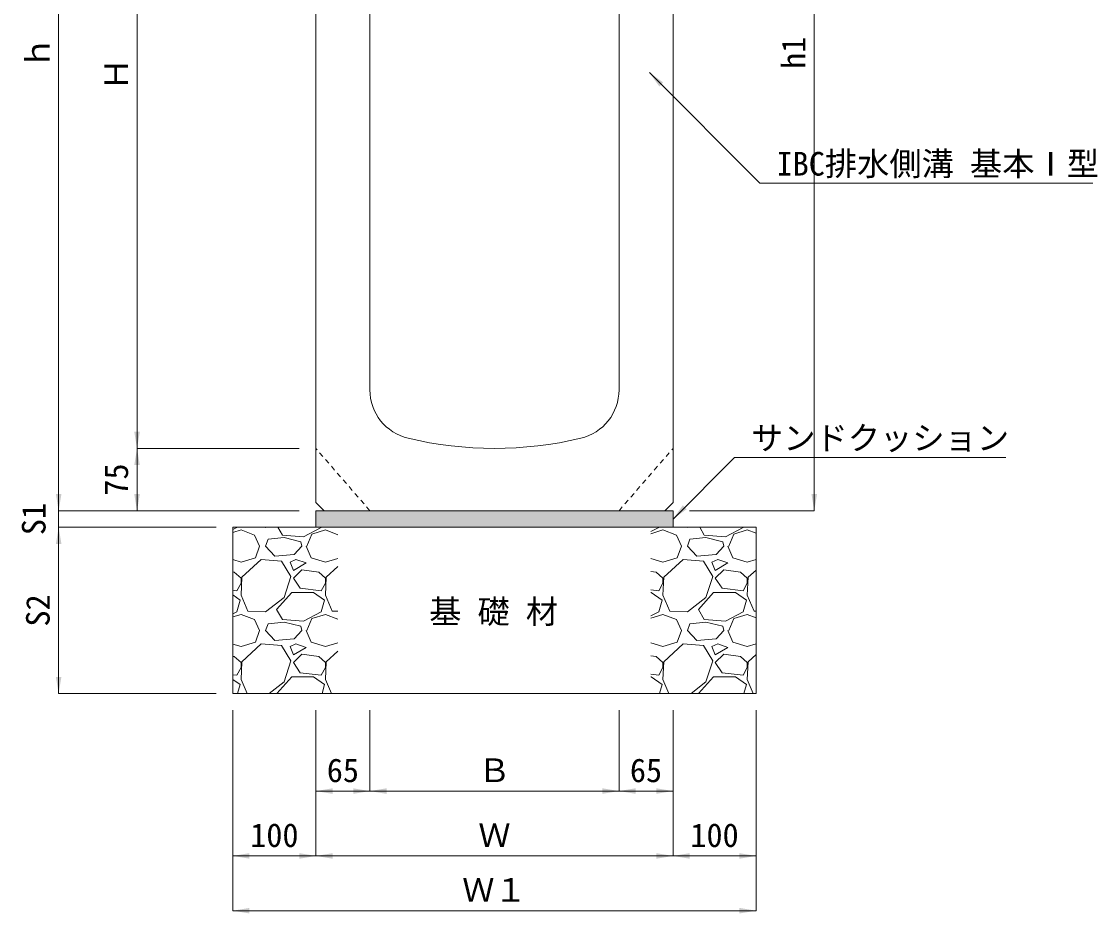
# Model space of a CAD drawing. Units: millimetres at full size. Extents: x 6872 to 78201, y -34623 to -7860.
# Drawn here: x 12928 to 14224, y -30872 to -29798 of the extents above; entities that cross this region are included whole.
import ezdxf
from ezdxf.enums import TextEntityAlignment as Align

# ---------------------------------------------------------------- set-up
doc = ezdxf.new("R2010")
doc.units = ezdxf.units.MM
doc.header["$LTSCALE"] = 16
doc.linetypes.add('USER1', pattern=[0.675, 0.375, -0.3])
for name, color, linetype, lineweight in [('0_2', 7, 'Continuous', 20), ('_0-0_', 7, 'Continuous', 20), ('_0-B_', 7, 'Continuous', 20), ('寸法線', 7, 'Continuous', 9), ('ﾊｯﾁﾝｸﾞ', 7, 'Continuous', 5)]:
    doc.layers.add(name, color=color, linetype=linetype, lineweight=lineweight)
doc.styles.add('ＭＳ ゴシック', font='')
doc.styles.get('ＭＳ ゴシック').set_extended_font_data('MS Gothic')

# ---------------------------------------------------------------- blocks, each defined once
blk = doc.blocks.new('filled_arrow')
at = {"color": 0, "linetype": 'Continuous', "lineweight": -2}
blk.add_solid([(7.5, 1.25), (0, 0), (7.5, -1.25)], dxfattribs=at)

msp = doc.modelspace()

# ---------------------------------------------------------------- hatches: boundary and pattern name
at = {"layer": 'ﾊｯﾁﾝｸﾞ'}
msp.add_hatch(color=8, dxfattribs=at).paths.add_polyline_path([(13712.57, -30406.93), (13712.57, -30386.93), (13292.57, -30386.93), (13282.57, -30386.93), (13282.57, -30406.93)])

# ---------------------------------------------------------------- linework, layer by layer
at = {"layer": '0_2', "linetype": 'USER1', "lineweight": 9}
for p, q in [((13347.57, -30386.93), (13282.57, -30311.93)), ((13647.57, -30386.93), (13712.57, -30311.93))]:
    msp.add_line(p, q, dxfattribs=at)
at = {"layer": '_0-0_'}
for p, q in [((13282.57, -30386.93), (13712.57, -30386.93)), ((13282.57, -30386.93), (13282.57, -30406.93)), ((13712.57, -30386.93), (13712.57, -30406.93)), ((13182.57, -30406.93), (13812.57, -30406.93)), ((13182.57, -30406.93), (13182.57, -30606.93)), ((13812.57, -30606.93), (13812.57, -30406.93)), ((13182.57, -30606.93), (13812.57, -30606.93))]:
    msp.add_line(p, q, dxfattribs=at)
at = {"layer": '_0-B_'}
for p, q in [((13282.57, -29290.93), (13282.57, -30376.93)), ((13712.57, -29290.93), (13712.57, -30376.93)), ((13347.57, -29471.93), (13347.57, -30241.4)), ((13647.57, -30241.4), (13647.57, -29471.93)), ((13292.57, -30386.93), (13282.57, -30376.93)), ((13702.57, -30386.93), (13712.57, -30376.93)), ((13702.57, -30386.93), (13292.57, -30386.93))]:
    msp.add_line(p, q, dxfattribs=at)
for centre, radius, start, end in [((13407.57, -30241.4), 60, 180, 256.65785), ((13587.57, -30241.4), 60, 283.34237, 0), ((13497.57, -29861.93), 450, 256.65777, 283.34225)]:
    msp.add_arc(centre, radius, start, end, dxfattribs=at)
at = {"layer": '寸法線'}
for p, q in [((12972.78, -30386.93), (12972.78, -29284.93)), ((13882.64, -30386.93), (13882.64, -29284.93)), ((13067.16, -30311.93), (13067.16, -29411.93)), ((13067.16, -30386.93), (13067.16, -30311.93)), ((13262.57, -30311.93), (13067.16, -30311.93)), ((13262.57, -30311.93), (13067.16, -30311.93)), ((12972.78, -30346.93), (12972.78, -30446.93)), ((13262.57, -30386.93), (12972.78, -30386.93)), ((13247.57, -30386.93), (12972.78, -30386.93)), ((13262.57, -30386.93), (13067.16, -30386.93)), ((13732.57, -30386.93), (13882.64, -30386.93)), ((13162.57, -30406.93), (12972.78, -30406.93)), ((12972.78, -30606.93), (12972.78, -30406.93)), ((13162.57, -30406.93), (12972.78, -30406.93)), ((13162.57, -30606.93), (12972.78, -30606.93)), ((13182.57, -30626.93), (13182.57, -30868.28)), ((13182.57, -30626.93), (13182.57, -30802.38)), ((13282.57, -30626.93), (13282.57, -30802.38)), ((13282.57, -30626.93), (13282.57, -30724.32)), ((13282.57, -30626.93), (13282.57, -30802.38)), ((13347.57, -30626.93), (13347.57, -30724.32)), ((13347.57, -30626.93), (13347.57, -30724.32)), ((13647.57, -30626.93), (13647.57, -30724.32)), ((13647.57, -30626.93), (13647.57, -30724.32)), ((13712.57, -30626.93), (13712.57, -30802.38)), ((13712.57, -30626.93), (13712.57, -30724.32)), ((13712.57, -30626.93), (13712.57, -30802.38)), ((13812.57, -30626.93), (13812.57, -30868.28)), ((13812.57, -30626.93), (13812.57, -30802.38)), ((13347.57, -30724.32), (13282.57, -30724.32)), ((13347.57, -30724.32), (13647.57, -30724.32)), ((13647.57, -30724.32), (13712.57, -30724.32)), ((13282.57, -30802.38), (13182.57, -30802.38)), ((13282.57, -30802.38), (13712.57, -30802.38)), ((13712.57, -30802.38), (13812.57, -30802.38)), ((13182.57, -30868.28), (13812.57, -30868.28))]:
    msp.add_line(p, q, dxfattribs=at)
for points in [[(13684.23, -29859.78), (13817.29, -29992.84), (14218, -29992.84)], [(13712.57, -30396.93), (13786.51, -30322.98), (14113.37, -30322.98)]]:
    msp.add_lwpolyline(points, dxfattribs=at)
at = {"layer": 'ﾊｯﾁﾝｸﾞ'}
for p, q in [((13187.37, -30407.09), (13182.57, -30409.61)), ((13187.42, -30406.93), (13187.37, -30407.09)), ((13218.39, -30406.93), (13221.91, -30407.09)), ((13221.91, -30407.09), (13222.13, -30406.93)), ((13242.23, -30416.24), (13236.8, -30406.93)), ((13288.97, -30407.09), (13267.63, -30418.27)), ((13289.02, -30406.93), (13288.97, -30407.09)), ((13695.37, -30407.09), (13686.05, -30411.98)), ((13695.42, -30406.93), (13695.37, -30407.09)), ((13726.39, -30406.93), (13729.91, -30407.09)), ((13729.91, -30407.09), (13730.13, -30406.93)), ((13750.23, -30416.24), (13744.8, -30406.93)), ((13796.97, -30407.09), (13775.63, -30418.27)), ((13797.02, -30406.93), (13796.97, -30407.09)), ((13182.57, -30413.23), (13192.45, -30410.14)), ((13192.45, -30410.14), (13208.7, -30416.24)), ((13208.7, -30416.24), (13214.8, -30429.45)), ((13244.26, -30419.29), (13224.96, -30421.32)), ((13267.63, -30418.27), (13242.23, -30416.24)), ((13264.58, -30424.37), (13244.26, -30419.29)), ((13271.7, -30429.45), (13277.79, -30415.22)), ((13277.79, -30415.22), (13294.05, -30410.14)), ((13294.05, -30410.14), (13309.09, -30415.78)), ((13686.05, -30414.64), (13700.45, -30410.14)), ((13700.45, -30410.14), (13716.7, -30416.24)), ((13716.7, -30416.24), (13722.8, -30429.45)), ((13752.26, -30419.29), (13732.96, -30421.32)), ((13775.63, -30418.27), (13750.23, -30416.24)), ((13772.58, -30424.37), (13752.26, -30419.29)), ((13779.7, -30429.45), (13785.79, -30415.22)), ((13785.79, -30415.22), (13802.05, -30410.14)), ((13802.05, -30410.14), (13812.57, -30414.09)), ((13209.72, -30443.67), (13214.8, -30429.45)), ((13221.91, -30429.45), (13224.96, -30421.32)), ((13233.09, -30441.64), (13221.91, -30429.45)), ((13265.6, -30429.45), (13256.46, -30439.61)), ((13265.6, -30429.45), (13264.58, -30424.37)), ((13270.68, -30429.45), (13276.78, -30443.67)), ((13717.72, -30443.67), (13722.8, -30429.45)), ((13729.91, -30429.45), (13732.96, -30421.32)), ((13741.09, -30441.64), (13729.91, -30429.45)), ((13773.6, -30429.45), (13764.46, -30439.61)), ((13773.6, -30429.45), (13772.58, -30424.37)), ((13778.68, -30429.45), (13784.78, -30443.67)), ((13182.57, -30445.84), (13192.45, -30448.75)), ((13192.45, -30448.75), (13209.72, -30443.67)), ((13216.83, -30445.7), (13193.46, -30467.04)), ((13241.22, -30447.73), (13216.83, -30445.7)), ((13256.46, -30439.61), (13233.09, -30441.64)), ((13258.49, -30445.7), (13251.38, -30448.75)), ((13270.68, -30449.77), (13258.49, -30445.7)), ((13276.78, -30443.67), (13294.05, -30448.75)), ((13294.05, -30448.75), (13309.09, -30444.33)), ((13686.05, -30444.51), (13700.45, -30448.75)), ((13700.45, -30448.75), (13717.72, -30443.67)), ((13724.83, -30445.7), (13701.46, -30467.04)), ((13749.22, -30447.73), (13724.83, -30445.7)), ((13764.46, -30439.61), (13741.09, -30441.64)), ((13766.49, -30445.7), (13759.38, -30448.75)), ((13778.68, -30449.77), (13766.49, -30445.7)), ((13784.78, -30443.67), (13802.05, -30448.75)), ((13802.05, -30448.75), (13812.57, -30445.66)), ((13252.39, -30466.02), (13241.22, -30447.73)), ((13251.38, -30448.75), (13255.44, -30458.91)), ((13255.44, -30458.91), (13270.68, -30449.77)), ((13265.6, -30457.89), (13255.44, -30468.05)), ((13285.92, -30460.94), (13265.6, -30457.89)), ((13309.09, -30454.23), (13295.06, -30467.04)), ((13692.32, -30460.94), (13686.05, -30460)), ((13760.39, -30466.02), (13749.22, -30447.73)), ((13759.38, -30448.75), (13763.44, -30458.91)), ((13763.44, -30458.91), (13778.68, -30449.77)), ((13773.6, -30457.89), (13763.44, -30468.05)), ((13793.92, -30460.94), (13773.6, -30457.89)), ((13812.57, -30458.36), (13803.06, -30467.04)), ((13184.32, -30460.94), (13182.57, -30460.68)), ((13192.45, -30468.05), (13184.32, -30460.94)), ((13193.46, -30467.04), (13192.45, -30488.37)), ((13192.45, -30474.15), (13192.45, -30468.05)), ((13244.26, -30491.42), (13252.39, -30466.02)), ((13255.44, -30468.05), (13263.57, -30480.25)), ((13294.05, -30468.05), (13285.92, -30460.94)), ((13295.06, -30467.04), (13294.05, -30488.37)), ((13294.05, -30474.15), (13294.05, -30468.05)), ((13700.45, -30468.05), (13692.32, -30460.94)), ((13701.46, -30467.04), (13700.45, -30488.37)), ((13700.45, -30474.15), (13700.45, -30468.05)), ((13752.26, -30491.42), (13760.39, -30466.02)), ((13763.44, -30468.05), (13771.57, -30480.25)), ((13802.05, -30468.05), (13793.92, -30460.94)), ((13803.06, -30467.04), (13802.05, -30488.37)), ((13802.05, -30474.15), (13802.05, -30468.05)), ((13182.57, -30482.72), (13187.37, -30483.29)), ((13187.37, -30483.29), (13192.45, -30474.15)), ((13235.12, -30505.65), (13253.41, -30485.33)), ((13253.41, -30485.33), (13279.82, -30485.33)), ((13263.57, -30480.25), (13288.97, -30483.29)), ((13279.82, -30485.33), (13293.03, -30494.47)), ((13288.97, -30483.29), (13294.05, -30474.15)), ((13686.05, -30482.18), (13695.37, -30483.29)), ((13686.05, -30485.33), (13686.22, -30485.33)), ((13686.22, -30485.33), (13699.43, -30494.47)), ((13695.37, -30483.29), (13700.45, -30474.15)), ((13743.12, -30505.65), (13761.41, -30485.33)), ((13761.41, -30485.33), (13787.82, -30485.33)), ((13771.57, -30480.25), (13796.97, -30483.29)), ((13787.82, -30485.33), (13801.03, -30494.47)), ((13796.97, -30483.29), (13802.05, -30474.15)), ((13182.57, -30488.33), (13191.43, -30494.47)), ((13191.43, -30494.47), (13187.37, -30508.69)), ((13192.45, -30488.37), (13200.58, -30507.68)), ((13221.91, -30508.69), (13244.26, -30491.42)), ((13293.03, -30494.47), (13288.97, -30508.69)), ((13294.05, -30488.37), (13302.18, -30507.68)), ((13699.43, -30494.47), (13695.37, -30508.69)), ((13700.45, -30488.37), (13708.58, -30507.68)), ((13729.91, -30508.69), (13752.26, -30491.42)), ((13801.03, -30494.47), (13796.97, -30508.69)), ((13802.05, -30488.37), (13810.18, -30507.68)), ((13187.37, -30508.69), (13182.57, -30511.21)), ((13182.57, -30514.83), (13192.45, -30511.74)), ((13192.45, -30511.74), (13208.7, -30517.84)), ((13200.58, -30507.68), (13221.91, -30508.69)), ((13242.23, -30517.84), (13235.12, -30505.65)), ((13288.97, -30508.69), (13267.63, -30519.87)), ((13277.79, -30516.82), (13294.05, -30511.74)), ((13294.05, -30511.74), (13309.09, -30517.38)), ((13302.18, -30507.68), (13309.09, -30508.01)), ((13695.37, -30508.69), (13686.05, -30513.58)), ((13686.05, -30516.24), (13700.45, -30511.74)), ((13700.45, -30511.74), (13716.7, -30517.84)), ((13708.58, -30507.68), (13729.91, -30508.69)), ((13750.23, -30517.84), (13743.12, -30505.65)), ((13796.97, -30508.69), (13775.63, -30519.87)), ((13785.79, -30516.82), (13802.05, -30511.74)), ((13802.05, -30511.74), (13812.57, -30515.69)), ((13810.18, -30507.68), (13812.57, -30507.79)), ((13208.7, -30517.84), (13214.8, -30531.05)), ((13221.91, -30531.05), (13224.96, -30522.92)), ((13244.26, -30520.89), (13224.96, -30522.92)), ((13267.63, -30519.87), (13242.23, -30517.84)), ((13264.58, -30525.97), (13244.26, -30520.89)), ((13271.7, -30531.05), (13277.79, -30516.82)), ((13716.7, -30517.84), (13722.8, -30531.05)), ((13729.91, -30531.05), (13732.96, -30522.92)), ((13752.26, -30520.89), (13732.96, -30522.92)), ((13775.63, -30519.87), (13750.23, -30517.84)), ((13772.58, -30525.97), (13752.26, -30520.89)), ((13779.7, -30531.05), (13785.79, -30516.82)), ((13209.72, -30545.27), (13214.8, -30531.05)), ((13233.09, -30543.24), (13221.91, -30531.05)), ((13265.6, -30531.05), (13256.46, -30541.21)), ((13265.6, -30531.05), (13264.58, -30525.97)), ((13270.68, -30531.05), (13276.78, -30545.27)), ((13717.72, -30545.27), (13722.8, -30531.05)), ((13741.09, -30543.24), (13729.91, -30531.05)), ((13773.6, -30531.05), (13764.46, -30541.21)), ((13773.6, -30531.05), (13772.58, -30525.97)), ((13778.68, -30531.05), (13784.78, -30545.27)), ((13182.57, -30547.44), (13192.45, -30550.35)), ((13192.45, -30550.35), (13209.72, -30545.27)), ((13216.83, -30547.3), (13193.46, -30568.64)), ((13241.22, -30549.33), (13216.83, -30547.3)), ((13256.46, -30541.21), (13233.09, -30543.24)), ((13252.39, -30567.62), (13241.22, -30549.33)), ((13258.49, -30547.3), (13251.38, -30550.35)), ((13251.38, -30550.35), (13255.44, -30560.51)), ((13270.68, -30551.37), (13258.49, -30547.3)), ((13276.78, -30545.27), (13294.05, -30550.35)), ((13294.05, -30550.35), (13309.09, -30545.93)), ((13686.05, -30546.11), (13700.45, -30550.35)), ((13700.45, -30550.35), (13717.72, -30545.27)), ((13724.83, -30547.3), (13701.46, -30568.64)), ((13749.22, -30549.33), (13724.83, -30547.3)), ((13764.46, -30541.21), (13741.09, -30543.24)), ((13760.39, -30567.62), (13749.22, -30549.33)), ((13766.49, -30547.3), (13759.38, -30550.35)), ((13759.38, -30550.35), (13763.44, -30560.51)), ((13778.68, -30551.37), (13766.49, -30547.3)), ((13784.78, -30545.27), (13802.05, -30550.35)), ((13802.05, -30550.35), (13812.57, -30547.26)), ((13184.32, -30562.54), (13182.57, -30562.28)), ((13192.45, -30569.65), (13184.32, -30562.54)), ((13255.44, -30560.51), (13270.68, -30551.37)), ((13265.6, -30559.49), (13255.44, -30569.65)), ((13285.92, -30562.54), (13265.6, -30559.49)), ((13294.05, -30569.65), (13285.92, -30562.54)), ((13309.09, -30555.83), (13295.06, -30568.64)), ((13692.32, -30562.54), (13686.05, -30561.6)), ((13700.45, -30569.65), (13692.32, -30562.54)), ((13763.44, -30560.51), (13778.68, -30551.37)), ((13773.6, -30559.49), (13763.44, -30569.65)), ((13793.92, -30562.54), (13773.6, -30559.49)), ((13802.05, -30569.65), (13793.92, -30562.54)), ((13812.57, -30559.96), (13803.06, -30568.64)), ((13187.37, -30584.89), (13192.45, -30575.75)), ((13193.46, -30568.64), (13192.45, -30589.97)), ((13192.45, -30575.75), (13192.45, -30569.65)), ((13244.26, -30593.02), (13252.39, -30567.62)), ((13255.44, -30569.65), (13263.57, -30581.85)), ((13288.97, -30584.89), (13294.05, -30575.75)), ((13295.06, -30568.64), (13294.05, -30589.97)), ((13294.05, -30575.75), (13294.05, -30569.65)), ((13695.37, -30584.89), (13700.45, -30575.75)), ((13701.46, -30568.64), (13700.45, -30589.97)), ((13700.45, -30575.75), (13700.45, -30569.65)), ((13752.26, -30593.02), (13760.39, -30567.62)), ((13763.44, -30569.65), (13771.57, -30581.85)), ((13796.97, -30584.89), (13802.05, -30575.75)), ((13803.06, -30568.64), (13802.05, -30589.97)), ((13802.05, -30575.75), (13802.05, -30569.65)), ((13182.57, -30584.32), (13187.37, -30584.89)), ((13235.41, -30606.93), (13253.41, -30586.93)), ((13253.41, -30586.93), (13279.82, -30586.93)), ((13263.57, -30581.85), (13288.97, -30584.89)), ((13279.82, -30586.93), (13293.03, -30596.07)), ((13686.05, -30583.78), (13695.37, -30584.89)), ((13686.05, -30586.93), (13686.22, -30586.93)), ((13686.22, -30586.93), (13699.43, -30596.07)), ((13743.41, -30606.93), (13761.41, -30586.93)), ((13761.41, -30586.93), (13787.82, -30586.93)), ((13771.57, -30581.85), (13796.97, -30584.89)), ((13787.82, -30586.93), (13801.03, -30596.07)), ((13182.57, -30589.93), (13191.43, -30596.07)), ((13191.43, -30596.07), (13188.33, -30606.93)), ((13192.45, -30589.97), (13199.59, -30606.93)), ((13226.27, -30606.93), (13244.26, -30593.02)), ((13293.03, -30596.07), (13289.93, -30606.93)), ((13294.05, -30589.97), (13301.19, -30606.93)), ((13699.43, -30596.07), (13696.33, -30606.93)), ((13700.45, -30589.97), (13707.59, -30606.93)), ((13734.27, -30606.93), (13752.26, -30593.02)), ((13801.03, -30596.07), (13797.93, -30606.93)), ((13802.05, -30589.97), (13809.19, -30606.93))]:
    msp.add_line(p, q, dxfattribs=at)

# ---------------------------------------------------------------- block references
at = {"layer": '寸法線', "xscale": 2.67, "yscale": 2.67}
for p, rotation in [((13684.23, -29859.78), 315), ((13067.16, -30311.93), 90), ((13067.16, -30311.93), 270), ((12972.78, -30386.93), 90), ((12972.78, -30386.93), 90), ((13067.16, -30386.93), 90), ((13882.64, -30386.93), 90), ((13712.57, -30396.93), 45), ((12972.78, -30406.93), 270), ((12972.78, -30406.93), 270), ((12972.78, -30606.93), 90), ((13347.57, -30724.32), 180), ((13647.57, -30724.32), 180), ((13712.57, -30724.32), 180), ((13282.57, -30802.38), 180), ((13712.57, -30802.38), 180), ((13812.57, -30802.38), 180), ((13812.57, -30868.28), 180)]:
    msp.add_blockref('filled_arrow', p, dxfattribs=dict(at, rotation=rotation))
for p in [(13282.57, -30724.32), (13347.57, -30724.32), (13647.57, -30724.32), (13182.57, -30802.38), (13282.57, -30802.38), (13712.57, -30802.38), (13182.57, -30868.28)]:
    msp.add_blockref('filled_arrow', p, dxfattribs=at)

# ---------------------------------------------------------------- texts
at = {"layer": '0_2', "style": 'ＭＳ ゴシック'}
msp.add_text('基 礎 材', height=28.48, dxfattribs=at).set_placement((13418.92, -30531.1), align=Align.BOTTOM_LEFT)
at = {"layer": '寸法線', "style": 'ＭＳ ゴシック'}
for s, p in [('h1', (13857.64, -29835.93)), ('ｈ', (12947.78, -29835.93)), ('Ｈ', (13042.16, -29861.93)), ('75', (13042.16, -30349.43)), ('S1', (12942.78, -30396.93)), ('S2', (12947.78, -30506.93))]:
    msp.add_text(s, height=28.48, rotation=90, dxfattribs=at).set_placement(p, align=Align.MIDDLE_CENTER)
for s, p in [('IBC排水側溝 基本Ⅰ型', (13837.29, -29955.16)), ('サンドクッション', (13806.51, -30285.15))]:
    msp.add_text(s, height=28.48, dxfattribs=at).set_placement(p, align=Align.TOP_LEFT)
for s, p in [('65', (13315.07, -30699.32)), ('Ｂ', (13497.57, -30699.32)), ('65', (13680.07, -30699.32)), ('100', (13232.57, -30777.38)), ('Ｗ', (13497.57, -30777.38)), ('100', (13762.57, -30777.38)), ('Ｗ１', (13497.57, -30843.28))]:
    msp.add_text(s, height=28.48, dxfattribs=at).set_placement(p, align=Align.MIDDLE_CENTER)

doc.saveas('drawing.dxf')
